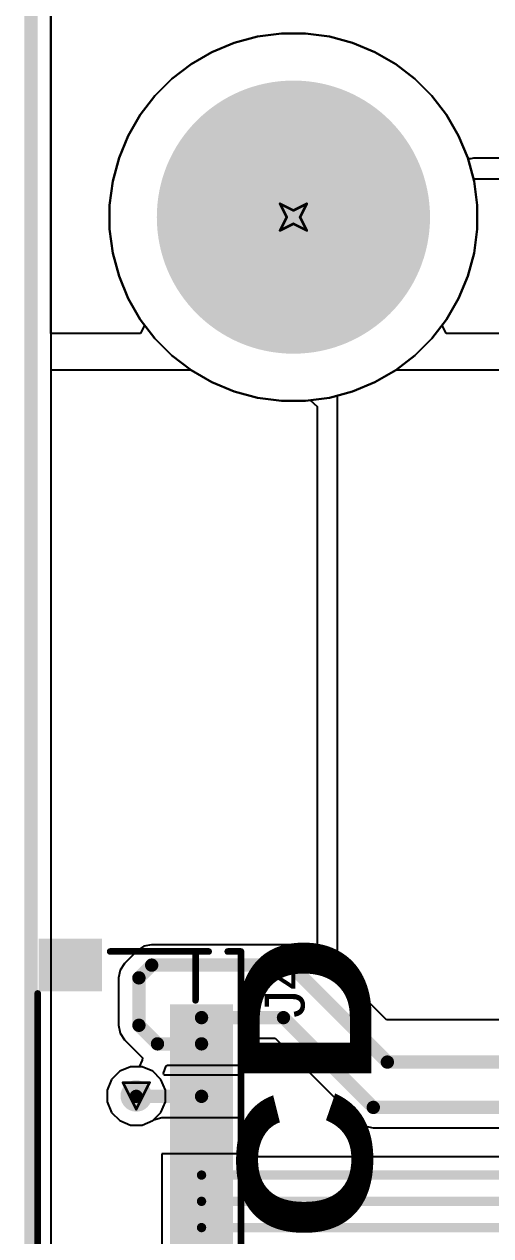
# Model space of a CAD drawing. Header units: inches. Extents: x 0 to 12.2, y 0 to 7.
# Drawn here: x -0.005 to 0.345, y 2.976 to 3.885 of the extents above; entities that cross this region are included whole.
import ezdxf

# ---------------------------------------------------------------- set-up
doc = ezdxf.new("R2010")
doc.units = ezdxf.units.IN
doc.header["$MEASUREMENT"] = 0
for name, color, linetype in [('Board Outline', 216, 'Continuous'), ('Bottom Layer', 5, 'Continuous'), ('Bottom Solder', 6, 'Continuous'), ('Drill Drawing', 1, 'Continuous'), ('Layer 1', 16, 'Continuous'), ('Layer 2', 76, 'Continuous'), ('Multi-Layer', 9, 'Continuous'), ('Pad Holes', 156, 'Continuous'), ('Top Layer', 1, 'Continuous'), ('Top Overlay', 2, 'Continuous'), ('Top Paste', 8, 'Continuous'), ('Top Solder', 216, 'Continuous'), ('Via Holes', 16, 'Continuous')]:
    doc.layers.add(name, color=color, linetype=linetype)
doc.styles.add('Arial', font='', dxfattribs={"height": 0.2})
doc.styles.add('Arial Black_Bold', font='', dxfattribs={"height": 0.2})
doc.styles.get('Arial').set_extended_font_data('Arial')
doc.styles.get('Arial Black_Bold').set_extended_font_data('Arial Black', bold=True)

# ---------------------------------------------------------------- blocks, each defined once
blk = doc.blocks.new('FH34SRJ_40S_0_5SH_50__193')
at = {"layer": 'Top Layer'}
for points in [[(-0.38976, 0.0689), (-0.37795, 0.0689), (-0.37795, 0.02953), (-0.38976, 0.02953)], [(-0.37008, 0.0689), (-0.35827, 0.0689), (-0.35827, 0.02953), (-0.37008, 0.02953)], [(-0.35039, 0.0689), (-0.33858, 0.0689), (-0.33858, 0.02953), (-0.35039, 0.02953)], [(-0.33071, 0.0689), (-0.3189, 0.0689), (-0.3189, 0.02953), (-0.33071, 0.02953)], [(-0.31102, 0.0689), (-0.29921, 0.0689), (-0.29921, 0.02953), (-0.31102, 0.02953)], [(-0.29134, 0.0689), (-0.27953, 0.0689), (-0.27953, 0.02953), (-0.29134, 0.02953)], [(-0.27165, 0.0689), (-0.25984, 0.0689), (-0.25984, 0.02953), (-0.27165, 0.02953)], [(-0.25197, 0.0689), (-0.24016, 0.0689), (-0.24016, 0.02953), (-0.25197, 0.02953)], [(-0.23228, 0.0689), (-0.22047, 0.0689), (-0.22047, 0.02953), (-0.23228, 0.02953)], [(-0.2126, 0.0689), (-0.20079, 0.0689), (-0.20079, 0.02953), (-0.2126, 0.02953)], [(-0.19291, 0.0689), (-0.1811, 0.0689), (-0.1811, 0.02953), (-0.19291, 0.02953)], [(-0.17323, 0.0689), (-0.16142, 0.0689), (-0.16142, 0.02953), (-0.17323, 0.02953)], [(-0.15354, 0.0689), (-0.14173, 0.0689), (-0.14173, 0.02953), (-0.15354, 0.02953)], [(-0.13386, 0.0689), (-0.12205, 0.0689), (-0.12205, 0.02953), (-0.13386, 0.02953)], [(-0.11417, 0.0689), (-0.10236, 0.0689), (-0.10236, 0.02953), (-0.11417, 0.02953)], [(-0.09449, 0.0689), (-0.08268, 0.0689), (-0.08268, 0.02953), (-0.09449, 0.02953)], [(-0.0748, 0.0689), (-0.06299, 0.0689), (-0.06299, 0.02953), (-0.0748, 0.02953)], [(-0.05512, 0.0689), (-0.04331, 0.0689), (-0.04331, 0.02953), (-0.05512, 0.02953)], [(-0.03543, 0.0689), (-0.02362, 0.0689), (-0.02362, 0.02953), (-0.03543, 0.02953)], [(-0.01575, 0.0689), (-0.00394, 0.0689), (-0.00394, 0.02953), (-0.01575, 0.02953)], [(0.00394, 0.0689), (0.01575, 0.0689), (0.01575, 0.02953), (0.00394, 0.02953)], [(0.02362, 0.0689), (0.03543, 0.0689), (0.03543, 0.02953), (0.02362, 0.02953)], [(0.04331, 0.0689), (0.05512, 0.0689), (0.05512, 0.02953), (0.04331, 0.02953)], [(0.06299, 0.0689), (0.0748, 0.0689), (0.0748, 0.02953), (0.06299, 0.02953)], [(0.08268, 0.0689), (0.09449, 0.0689), (0.09449, 0.02953), (0.08268, 0.02953)], [(0.10236, 0.0689), (0.11417, 0.0689), (0.11417, 0.02953), (0.10236, 0.02953)], [(0.12205, 0.0689), (0.13386, 0.0689), (0.13386, 0.02953), (0.12205, 0.02953)], [(0.14173, 0.0689), (0.15354, 0.0689), (0.15354, 0.02953), (0.14173, 0.02953)], [(0.16142, 0.0689), (0.17323, 0.0689), (0.17323, 0.02953), (0.16142, 0.02953)], [(0.1811, 0.0689), (0.19291, 0.0689), (0.19291, 0.02953), (0.1811, 0.02953)], [(0.20079, 0.0689), (0.2126, 0.0689), (0.2126, 0.02953), (0.20079, 0.02953)], [(0.22047, 0.0689), (0.23228, 0.0689), (0.23228, 0.02953), (0.22047, 0.02953)], [(0.24016, 0.0689), (0.25197, 0.0689), (0.25197, 0.02953), (0.24016, 0.02953)], [(0.25984, 0.0689), (0.27165, 0.0689), (0.27165, 0.02953), (0.25984, 0.02953)], [(0.27953, 0.0689), (0.29134, 0.0689), (0.29134, 0.02953), (0.27953, 0.02953)], [(0.29921, 0.0689), (0.31102, 0.0689), (0.31102, 0.02953), (0.29921, 0.02953)], [(0.3189, 0.0689), (0.33071, 0.0689), (0.33071, 0.02953), (0.3189, 0.02953)], [(0.33858, 0.0689), (0.35039, 0.0689), (0.35039, 0.02953), (0.33858, 0.02953)], [(0.35827, 0.0689), (0.37008, 0.0689), (0.37008, 0.02953), (0.35827, 0.02953)], [(0.37795, 0.0689), (0.38976, 0.0689), (0.38976, 0.02953), (0.37795, 0.02953)], [(-0.43897, -0.02953), (-0.40748, -0.02953), (-0.40748, -0.0689), (-0.43897, -0.0689)], [(0.40748, -0.02953), (0.43897, -0.02953), (0.43897, -0.0689), (0.40748, -0.0689)]]:
    blk.add_hatch(color=1, dxfattribs=at).paths.add_polyline_path(points)
at = {"layer": 'Top Paste'}
for points in [[(-0.38976, 0.0689), (-0.37795, 0.0689), (-0.37795, 0.02953), (-0.38976, 0.02953)], [(-0.37008, 0.0689), (-0.35827, 0.0689), (-0.35827, 0.02953), (-0.37008, 0.02953)], [(-0.35039, 0.0689), (-0.33858, 0.0689), (-0.33858, 0.02953), (-0.35039, 0.02953)], [(-0.33071, 0.0689), (-0.3189, 0.0689), (-0.3189, 0.02953), (-0.33071, 0.02953)], [(-0.31102, 0.0689), (-0.29921, 0.0689), (-0.29921, 0.02953), (-0.31102, 0.02953)], [(-0.29134, 0.0689), (-0.27953, 0.0689), (-0.27953, 0.02953), (-0.29134, 0.02953)], [(-0.27165, 0.0689), (-0.25984, 0.0689), (-0.25984, 0.02953), (-0.27165, 0.02953)], [(-0.25197, 0.0689), (-0.24016, 0.0689), (-0.24016, 0.02953), (-0.25197, 0.02953)], [(-0.23228, 0.0689), (-0.22047, 0.0689), (-0.22047, 0.02953), (-0.23228, 0.02953)], [(-0.2126, 0.0689), (-0.20079, 0.0689), (-0.20079, 0.02953), (-0.2126, 0.02953)], [(-0.19291, 0.0689), (-0.1811, 0.0689), (-0.1811, 0.02953), (-0.19291, 0.02953)], [(-0.17323, 0.0689), (-0.16142, 0.0689), (-0.16142, 0.02953), (-0.17323, 0.02953)], [(-0.15354, 0.0689), (-0.14173, 0.0689), (-0.14173, 0.02953), (-0.15354, 0.02953)], [(-0.13386, 0.0689), (-0.12205, 0.0689), (-0.12205, 0.02953), (-0.13386, 0.02953)], [(-0.11417, 0.0689), (-0.10236, 0.0689), (-0.10236, 0.02953), (-0.11417, 0.02953)], [(-0.09449, 0.0689), (-0.08268, 0.0689), (-0.08268, 0.02953), (-0.09449, 0.02953)], [(-0.0748, 0.0689), (-0.06299, 0.0689), (-0.06299, 0.02953), (-0.0748, 0.02953)], [(-0.05512, 0.0689), (-0.04331, 0.0689), (-0.04331, 0.02953), (-0.05512, 0.02953)], [(-0.03543, 0.0689), (-0.02362, 0.0689), (-0.02362, 0.02953), (-0.03543, 0.02953)], [(-0.01575, 0.0689), (-0.00394, 0.0689), (-0.00394, 0.02953), (-0.01575, 0.02953)], [(0.00394, 0.0689), (0.01575, 0.0689), (0.01575, 0.02953), (0.00394, 0.02953)], [(0.02362, 0.0689), (0.03543, 0.0689), (0.03543, 0.02953), (0.02362, 0.02953)], [(0.04331, 0.0689), (0.05512, 0.0689), (0.05512, 0.02953), (0.04331, 0.02953)], [(0.06299, 0.0689), (0.0748, 0.0689), (0.0748, 0.02953), (0.06299, 0.02953)], [(0.08268, 0.0689), (0.09449, 0.0689), (0.09449, 0.02953), (0.08268, 0.02953)], [(0.10236, 0.0689), (0.11417, 0.0689), (0.11417, 0.02953), (0.10236, 0.02953)], [(0.12205, 0.0689), (0.13386, 0.0689), (0.13386, 0.02953), (0.12205, 0.02953)], [(0.14173, 0.0689), (0.15354, 0.0689), (0.15354, 0.02953), (0.14173, 0.02953)], [(0.16142, 0.0689), (0.17323, 0.0689), (0.17323, 0.02953), (0.16142, 0.02953)], [(0.1811, 0.0689), (0.19291, 0.0689), (0.19291, 0.02953), (0.1811, 0.02953)], [(0.20079, 0.0689), (0.2126, 0.0689), (0.2126, 0.02953), (0.20079, 0.02953)], [(0.22047, 0.0689), (0.23228, 0.0689), (0.23228, 0.02953), (0.22047, 0.02953)], [(0.24016, 0.0689), (0.25197, 0.0689), (0.25197, 0.02953), (0.24016, 0.02953)], [(0.25984, 0.0689), (0.27165, 0.0689), (0.27165, 0.02953), (0.25984, 0.02953)], [(0.27953, 0.0689), (0.29134, 0.0689), (0.29134, 0.02953), (0.27953, 0.02953)], [(0.29921, 0.0689), (0.31102, 0.0689), (0.31102, 0.02953), (0.29921, 0.02953)], [(0.3189, 0.0689), (0.33071, 0.0689), (0.33071, 0.02953), (0.3189, 0.02953)], [(0.33858, 0.0689), (0.35039, 0.0689), (0.35039, 0.02953), (0.33858, 0.02953)], [(0.35827, 0.0689), (0.37008, 0.0689), (0.37008, 0.02953), (0.35827, 0.02953)], [(0.37795, 0.0689), (0.38976, 0.0689), (0.38976, 0.02953), (0.37795, 0.02953)], [(-0.43897, -0.02953), (-0.40748, -0.02953), (-0.40748, -0.0689), (-0.43897, -0.0689)], [(0.40748, -0.02953), (0.43897, -0.02953), (0.43897, -0.0689), (0.40748, -0.0689)]]:
    blk.add_hatch(color=8, dxfattribs=at).paths.add_polyline_path(points)
at = {"layer": 'Top Solder'}
for points in [[(-0.39376, 0.0729), (-0.37395, 0.0729), (-0.37395, 0.02553), (-0.39376, 0.02553)], [(-0.37408, 0.0729), (-0.35427, 0.0729), (-0.35427, 0.02553), (-0.37408, 0.02553)], [(-0.35439, 0.0729), (-0.33458, 0.0729), (-0.33458, 0.02553), (-0.35439, 0.02553)], [(-0.33471, 0.0729), (-0.3149, 0.0729), (-0.3149, 0.02553), (-0.33471, 0.02553)], [(-0.31502, 0.0729), (-0.29521, 0.0729), (-0.29521, 0.02553), (-0.31502, 0.02553)], [(-0.29534, 0.0729), (-0.27553, 0.0729), (-0.27553, 0.02553), (-0.29534, 0.02553)], [(-0.27565, 0.0729), (-0.25584, 0.0729), (-0.25584, 0.02553), (-0.27565, 0.02553)], [(-0.25597, 0.0729), (-0.23616, 0.0729), (-0.23616, 0.02553), (-0.25597, 0.02553)], [(-0.23628, 0.0729), (-0.21647, 0.0729), (-0.21647, 0.02553), (-0.23628, 0.02553)], [(-0.2166, 0.0729), (-0.19679, 0.0729), (-0.19679, 0.02553), (-0.2166, 0.02553)], [(-0.19691, 0.0729), (-0.1771, 0.0729), (-0.1771, 0.02553), (-0.19691, 0.02553)], [(-0.17723, 0.0729), (-0.15742, 0.0729), (-0.15742, 0.02553), (-0.17723, 0.02553)], [(-0.15754, 0.0729), (-0.13773, 0.0729), (-0.13773, 0.02553), (-0.15754, 0.02553)], [(-0.13786, 0.0729), (-0.11805, 0.0729), (-0.11805, 0.02553), (-0.13786, 0.02553)], [(-0.11817, 0.0729), (-0.09836, 0.0729), (-0.09836, 0.02553), (-0.11817, 0.02553)], [(-0.09849, 0.0729), (-0.07868, 0.0729), (-0.07868, 0.02553), (-0.09849, 0.02553)], [(-0.0788, 0.0729), (-0.05899, 0.0729), (-0.05899, 0.02553), (-0.0788, 0.02553)], [(-0.05912, 0.0729), (-0.03931, 0.0729), (-0.03931, 0.02553), (-0.05912, 0.02553)], [(-0.03943, 0.0729), (-0.01962, 0.0729), (-0.01962, 0.02553), (-0.03943, 0.02553)], [(-0.01975, 0.0729), (0.00006, 0.0729), (0.00006, 0.02553), (-0.01975, 0.02553)], [(-0.00006, 0.0729), (0.01975, 0.0729), (0.01975, 0.02553), (-0.00006, 0.02553)], [(0.01962, 0.0729), (0.03943, 0.0729), (0.03943, 0.02553), (0.01962, 0.02553)], [(0.03931, 0.0729), (0.05912, 0.0729), (0.05912, 0.02553), (0.03931, 0.02553)], [(0.05899, 0.0729), (0.0788, 0.0729), (0.0788, 0.02553), (0.05899, 0.02553)], [(0.07868, 0.0729), (0.09849, 0.0729), (0.09849, 0.02553), (0.07868, 0.02553)], [(0.09836, 0.0729), (0.11817, 0.0729), (0.11817, 0.02553), (0.09836, 0.02553)], [(0.11805, 0.0729), (0.13786, 0.0729), (0.13786, 0.02553), (0.11805, 0.02553)], [(0.13773, 0.0729), (0.15754, 0.0729), (0.15754, 0.02553), (0.13773, 0.02553)], [(0.15742, 0.0729), (0.17723, 0.0729), (0.17723, 0.02553), (0.15742, 0.02553)], [(0.1771, 0.0729), (0.19691, 0.0729), (0.19691, 0.02553), (0.1771, 0.02553)], [(0.19679, 0.0729), (0.2166, 0.0729), (0.2166, 0.02553), (0.19679, 0.02553)], [(0.21647, 0.0729), (0.23628, 0.0729), (0.23628, 0.02553), (0.21647, 0.02553)], [(0.23616, 0.0729), (0.25597, 0.0729), (0.25597, 0.02553), (0.23616, 0.02553)], [(0.25584, 0.0729), (0.27565, 0.0729), (0.27565, 0.02553), (0.25584, 0.02553)], [(0.27553, 0.0729), (0.29534, 0.0729), (0.29534, 0.02553), (0.27553, 0.02553)], [(0.29521, 0.0729), (0.31502, 0.0729), (0.31502, 0.02553), (0.29521, 0.02553)], [(0.3149, 0.0729), (0.33471, 0.0729), (0.33471, 0.02553), (0.3149, 0.02553)], [(0.33458, 0.0729), (0.35439, 0.0729), (0.35439, 0.02553), (0.33458, 0.02553)], [(0.35427, 0.0729), (0.37408, 0.0729), (0.37408, 0.02553), (0.35427, 0.02553)], [(0.37395, 0.0729), (0.39376, 0.0729), (0.39376, 0.02553), (0.37395, 0.02553)], [(-0.44297, -0.02553), (-0.40348, -0.02553), (-0.40348, -0.0729), (-0.44297, -0.0729)], [(0.40348, -0.02553), (0.44297, -0.02553), (0.44297, -0.0729), (0.40348, -0.0729)]]:
    blk.add_hatch(color=216, dxfattribs=at).paths.add_polyline_path(points)
at = {"layer": 'Top Overlay'}
for points in [[(0.389, 0.095, 0.01, 0.01, 0), (0.377, 0.095, 0.01, 0.01, 0)], [(0.383, 0.089, 0.01, 0.01, 0), (0.377, 0.095, 0.01, 0.01, 0)], [(0.383, 0.089, 0.01, 0.01, 0), (0.389, 0.095, 0.01, 0.01, 0)], [(-0.43346, 0.0689, 0.005, 0.005, 0), (-0.43346, 0.07874, 0.005, 0.005, 0)], [(0.43307, 0.07874, 0.005, 0.005, 0), (-0.43346, 0.07874, 0.005, 0.005, 0)], [(0.43308, 0.06889, 0.005, 0.005, 0), (0.43308, 0.07873, 0.005, 0.005, 0)], [(-0.43346, 0.04469, 0.005, 0.005, 0), (-0.43346, 0.05453, 0.005, 0.005, 0)], [(0.43308, 0.04469, 0.005, 0.005, 0), (0.43308, 0.05453, 0.005, 0.005, 0)], [(-0.39685, 0.04469, 0.005, 0.005, 0), (-0.43346, 0.04469, 0.005, 0.005, 0)], [(-0.43346, -0.01929, 0.005, 0.005, 0), (-0.43346, 0.04469, 0.005, 0.005, 0)], [(0.43307, 0.04469, 0.005, 0.005, 0), (0.39685, 0.04469, 0.005, 0.005, 0)], [(0.43307, -0.02008, 0.005, 0.005, 0), (0.43307, 0.04469, 0.005, 0.005, 0)], [(-0.016, -0.057, 0.005, 0.005, 0), (0, -0.041, 0.005, 0.005, 0)], [(0.016, -0.057, 0.005, 0.005, 0), (0, -0.041, 0.005, 0.005, 0)], [(0.016, -0.057, 0.005, 0.005, 0), (-0.016, -0.057, 0.005, 0.005, 0)], [(0.39842, -0.07362, 0.005, 0.005, 0), (-0.40197, -0.07362, 0.005, 0.005, 0)]]:
    blk.add_lwpolyline(points, format="xyseb", dxfattribs=at)
for points in [[(0.3745, 0.095, 0.005, 0.005, 1), (0.3795, 0.095, 0.005, 0.005, 1)], [(0.3745, 0.095, 0.005, 0.005, 1), (0.3795, 0.095, 0.005, 0.005, 1)], [(0.3865, 0.095, 0.005, 0.005, 1), (0.3915, 0.095, 0.005, 0.005, 1)], [(0.3865, 0.095, 0.005, 0.005, 1), (0.3915, 0.095, 0.005, 0.005, 1)], [(0.3805, 0.089, 0.005, 0.005, 1), (0.3855, 0.089, 0.005, 0.005, 1)], [(0.3805, 0.089, 0.005, 0.005, 1), (0.3855, 0.089, 0.005, 0.005, 1)], [(-0.43471, 0.07874, 0.0025, 0.0025, 1), (-0.43221, 0.07874, 0.0025, 0.0025, 1)], [(-0.43471, 0.07874, 0.0025, 0.0025, 1), (-0.43221, 0.07874, 0.0025, 0.0025, 1)], [(0.43182, 0.07874, 0.0025, 0.0025, 1), (0.43432, 0.07874, 0.0025, 0.0025, 1)], [(0.43183, 0.07873, 0.0025, 0.0025, 1), (0.43433, 0.07873, 0.0025, 0.0025, 1)], [(-0.43471, 0.0689, 0.0025, 0.0025, 1), (-0.43221, 0.0689, 0.0025, 0.0025, 1)], [(0.43183, 0.06889, 0.0025, 0.0025, 1), (0.43433, 0.06889, 0.0025, 0.0025, 1)], [(-0.43471, 0.05453, 0.0025, 0.0025, 1), (-0.43221, 0.05453, 0.0025, 0.0025, 1)], [(0.43183, 0.05453, 0.0025, 0.0025, 1), (0.43433, 0.05453, 0.0025, 0.0025, 1)], [(-0.43471, 0.04469, 0.0025, 0.0025, 1), (-0.43221, 0.04469, 0.0025, 0.0025, 1)], [(-0.43471, 0.04469, 0.0025, 0.0025, 1), (-0.43221, 0.04469, 0.0025, 0.0025, 1)], [(-0.43471, 0.04469, 0.0025, 0.0025, 1), (-0.43221, 0.04469, 0.0025, 0.0025, 1)], [(-0.3981, 0.04469, 0.0025, 0.0025, 1), (-0.3956, 0.04469, 0.0025, 0.0025, 1)], [(0.3956, 0.04469, 0.0025, 0.0025, 1), (0.3981, 0.04469, 0.0025, 0.0025, 1)], [(0.43182, 0.04469, 0.0025, 0.0025, 1), (0.43432, 0.04469, 0.0025, 0.0025, 1)], [(0.43182, 0.04469, 0.0025, 0.0025, 1), (0.43432, 0.04469, 0.0025, 0.0025, 1)], [(0.43183, 0.04469, 0.0025, 0.0025, 1), (0.43433, 0.04469, 0.0025, 0.0025, 1)], [(-0.43471, -0.01929, 0.0025, 0.0025, 1), (-0.43221, -0.01929, 0.0025, 0.0025, 1)], [(0.43182, -0.02008, 0.0025, 0.0025, 1), (0.43432, -0.02008, 0.0025, 0.0025, 1)], [(-0.00125, -0.041, 0.0025, 0.0025, 1), (0.00125, -0.041, 0.0025, 0.0025, 1)], [(-0.00125, -0.041, 0.0025, 0.0025, 1), (0.00125, -0.041, 0.0025, 0.0025, 1)], [(-0.01725, -0.057, 0.0025, 0.0025, 1), (-0.01475, -0.057, 0.0025, 0.0025, 1)], [(-0.01725, -0.057, 0.0025, 0.0025, 1), (-0.01475, -0.057, 0.0025, 0.0025, 1)], [(0.01475, -0.057, 0.0025, 0.0025, 1), (0.01725, -0.057, 0.0025, 0.0025, 1)], [(0.01475, -0.057, 0.0025, 0.0025, 1), (0.01725, -0.057, 0.0025, 0.0025, 1)], [(-0.40322, -0.07362, 0.0025, 0.0025, 1), (-0.40072, -0.07362, 0.0025, 0.0025, 1)], [(0.39717, -0.07362, 0.0025, 0.0025, 1), (0.39967, -0.07362, 0.0025, 0.0025, 1)]]:
    blk.add_lwpolyline(points, format="xyseb", close=True, dxfattribs=at)
at = {"layer": 'Top Overlay', "style": 'Arial'}
blk.add_text('1', height=0.03937, dxfattribs=at).set_placement((0.37795, -0.00657))

msp = doc.modelspace()

# ---------------------------------------------------------------- hatches: boundary and pattern name
at = {"layer": 'Bottom Layer'}
h = msp.add_hatch(color=5, dxfattribs=at)
edge = h.paths.add_edge_path()
edge.add_arc((0.19685, 3.74016), 0.09843, 0, 360)
h = msp.add_hatch(color=5, dxfattribs=at)
edge = h.paths.add_edge_path()
edge.add_arc((0.079, 3.081), 0.01181, 0, 360)
at = {"layer": 'Bottom Solder'}
h = msp.add_hatch(color=6, dxfattribs=at)
edge = h.paths.add_edge_path()
edge.add_arc((0.19685, 3.74016), 0.10243, 0, 360)
at = {"layer": 'Layer 1'}
h = msp.add_hatch(color=16, dxfattribs=at)
edge = h.paths.add_edge_path()
edge.add_arc((0.19685, 3.74016), 0.09843, 0, 360)
h = msp.add_hatch(color=16, dxfattribs=at)
edge = h.paths.add_edge_path()
edge.add_arc((0.079, 3.081), 0.01181, 0, 360)
at = {"layer": 'Layer 2'}
h = msp.add_hatch(color=76, dxfattribs=at)
edge = h.paths.add_edge_path()
edge.add_arc((0.19685, 3.74016), 0.09843, 0, 360)
h = msp.add_hatch(color=76, dxfattribs=at)
edge = h.paths.add_edge_path()
edge.add_arc((0.079, 3.081), 0.01181, 0, 360)
at = {"layer": 'Multi-Layer'}
h = msp.add_hatch(color=9, dxfattribs=at)
edge = h.paths.add_edge_path()
edge.add_arc((0.19685, 3.74016), 0.09843, 0, 360)
at = {"layer": 'Pad Holes'}
h = msp.add_hatch(color=7, dxfattribs=at)
edge = h.paths.add_edge_path()
edge.add_arc((0.19685, 3.74016), 0.05906, 0, 360)
at = {"layer": 'Top Layer'}
h = msp.add_hatch(color=1, dxfattribs=at)
edge = h.paths.add_edge_path()
edge.add_arc((0.19685, 3.74016), 0.09843, 0, 360)
h = msp.add_hatch(color=1, dxfattribs=at)
edge = h.paths.add_edge_path()
edge.add_arc((0.079, 3.081), 0.01181, 0, 360)
at = {"layer": 'Top Solder'}
h = msp.add_hatch(color=216, dxfattribs=at)
edge = h.paths.add_edge_path()
edge.add_arc((0.19685, 3.74016), 0.10243, 0, 360)
at = {"layer": 'Via Holes'}
h = msp.add_hatch(color=7, dxfattribs=at)
edge = h.paths.add_edge_path()
edge.add_arc((0.079, 3.081), 0.00591, 0, 360)

# ---------------------------------------------------------------- linework, layer by layer
at = {"layer": 'Board Outline'}
msp.add_lwpolyline([(0, 0, 0.01, 0.01, 0), (0, 4.72441, 0.01, 0.01, 0)], format="xyseb", dxfattribs=at)
at = {"layer": 'Bottom Layer'}
for p, q in [((0.01529, 0.16319), (0.01529, 4.56122)), ((0.16991, 3.8756), (0.15246, 3.87092)), ((0.18782, 3.87795), (0.16991, 3.8756)), ((0.20588, 3.87795), (0.18782, 3.87795)), ((0.22379, 3.8756), (0.20588, 3.87795)), ((0.24124, 3.87092), (0.22379, 3.8756)), ((0.13577, 3.86401), (0.12013, 3.85498)), ((0.15246, 3.87092), (0.13577, 3.86401)), ((0.25792, 3.86401), (0.24124, 3.87092)), ((0.27357, 3.85498), (0.25792, 3.86401)), ((0.12013, 3.85498), (0.1058, 3.84398)), ((0.2879, 3.84398), (0.27357, 3.85498)), ((0.1058, 3.84398), (0.09303, 3.83121)), ((0.30067, 3.83121), (0.2879, 3.84398)), ((0.09303, 3.83121), (0.08203, 3.81688)), ((0.31167, 3.81688), (0.30067, 3.83121)), ((0.08203, 3.81688), (0.073, 3.80124)), ((0.3207, 3.80124), (0.31167, 3.81688)), ((0.073, 3.80124), (0.06609, 3.78455)), ((0.32761, 3.78455), (0.3207, 3.80124)), ((0.06609, 3.78455), (0.06141, 3.7671)), ((0.33229, 3.7671), (0.32761, 3.78455)), ((0.06141, 3.7671), (0.05905, 3.74919)), ((0.33464, 3.74919), (0.33229, 3.7671)), ((0.05905, 3.74919), (0.05905, 3.73113)), ((0.33464, 3.73113), (0.33464, 3.74919)), ((0.05905, 3.73113), (0.06141, 3.71322)), ((0.33229, 3.71322), (0.33464, 3.73113)), ((0.06141, 3.71322), (0.06609, 3.69577)), ((0.32761, 3.69577), (0.33229, 3.71322)), ((0.06609, 3.69577), (0.073, 3.67908)), ((0.3207, 3.67908), (0.32761, 3.69577)), ((0.073, 3.67908), (0.08203, 3.66344)), ((0.31167, 3.66344), (0.3207, 3.67908)), ((0.08203, 3.66344), (0.09303, 3.64911)), ((0.30067, 3.64911), (0.31167, 3.66344)), ((0.09303, 3.64911), (0.1058, 3.63634)), ((0.2879, 3.63634), (0.30067, 3.64911)), ((0.1058, 3.63634), (0.12013, 3.62534)), ((0.27357, 3.62534), (0.2879, 3.63634)), ((0.12013, 3.62534), (0.13577, 3.61631)), ((0.25792, 3.61631), (0.27357, 3.62534)), ((0.13577, 3.61631), (0.15246, 3.6094)), ((0.15246, 3.6094), (0.16991, 3.60472)), ((0.22379, 3.60472), (0.24124, 3.6094)), ((0.24124, 3.6094), (0.25792, 3.61631)), ((0.16991, 3.60472), (0.18782, 3.60236)), ((0.18782, 3.60236), (0.20588, 3.60236)), ((0.20588, 3.60236), (0.22379, 3.60472)), ((0.06665, 3.09949), (0.06051, 3.09335)), ((0.07466, 3.10281), (0.06665, 3.09949)), ((0.08334, 3.10281), (0.07466, 3.10281)), ((0.09135, 3.09949), (0.08334, 3.10281)), ((0.09749, 3.09335), (0.09135, 3.09949)), ((0.06051, 3.09335), (0.05719, 3.08534)), ((0.10081, 3.08534), (0.09749, 3.09335)), ((0.05719, 3.08534), (0.05719, 3.07666)), ((0.10081, 3.07666), (0.10081, 3.08534)), ((0.05719, 3.07666), (0.06051, 3.06865)), ((0.09749, 3.06865), (0.10081, 3.07666)), ((0.06051, 3.06865), (0.06665, 3.06251)), ((0.06665, 3.06251), (0.07466, 3.05919)), ((0.08334, 3.05919), (0.09135, 3.06251)), ((0.09135, 3.06251), (0.09749, 3.06865)), ((0.07466, 3.05919), (0.08334, 3.05919))]:
    msp.add_line(p, q, dxfattribs=at)
at = {"layer": 'Drill Drawing'}
for points in [[(0.18685, 3.75016, 0.002, 0.002, 0), (0.19685, 3.74516, 0.002, 0.002, 0)], [(0.18685, 3.75016, 0.002, 0.002, 0), (0.19185, 3.74016, 0.002, 0.002, 0)], [(0.19685, 3.74516, 0.002, 0.002, 0), (0.20685, 3.75016, 0.002, 0.002, 0)], [(0.20185, 3.74016, 0.002, 0.002, 0), (0.20685, 3.75016, 0.002, 0.002, 0)], [(0.18685, 3.73016, 0.002, 0.002, 0), (0.19185, 3.74016, 0.002, 0.002, 0)], [(0.18685, 3.73016, 0.002, 0.002, 0), (0.19685, 3.73516, 0.002, 0.002, 0)], [(0.19685, 3.73516, 0.002, 0.002, 0), (0.20685, 3.73016, 0.002, 0.002, 0)], [(0.20185, 3.74016, 0.002, 0.002, 0), (0.20685, 3.73016, 0.002, 0.002, 0)], [(0.069, 3.091, 0.002, 0.002, 0), (0.089, 3.091, 0.002, 0.002, 0)], [(0.069, 3.091, 0.002, 0.002, 0), (0.079, 3.071, 0.002, 0.002, 0)], [(0.079, 3.071, 0.002, 0.002, 0), (0.089, 3.091, 0.002, 0.002, 0)]]:
    msp.add_lwpolyline(points, format="xyseb", dxfattribs=at)
for points in [[(0.18635, 3.75016, 0.001, 0.001, 1), (0.18735, 3.75016, 0.001, 0.001, 1)], [(0.18635, 3.75016, 0.001, 0.001, 1), (0.18735, 3.75016, 0.001, 0.001, 1)], [(0.19635, 3.74516, 0.001, 0.001, 1), (0.19735, 3.74516, 0.001, 0.001, 1)], [(0.19635, 3.74516, 0.001, 0.001, 1), (0.19735, 3.74516, 0.001, 0.001, 1)], [(0.20635, 3.75016, 0.001, 0.001, 1), (0.20735, 3.75016, 0.001, 0.001, 1)], [(0.20635, 3.75016, 0.001, 0.001, 1), (0.20735, 3.75016, 0.001, 0.001, 1)], [(0.19135, 3.74016, 0.001, 0.001, 1), (0.19235, 3.74016, 0.001, 0.001, 1)], [(0.19135, 3.74016, 0.001, 0.001, 1), (0.19235, 3.74016, 0.001, 0.001, 1)], [(0.19635, 3.73516, 0.001, 0.001, 1), (0.19735, 3.73516, 0.001, 0.001, 1)], [(0.19635, 3.73516, 0.001, 0.001, 1), (0.19735, 3.73516, 0.001, 0.001, 1)], [(0.20135, 3.74016, 0.001, 0.001, 1), (0.20235, 3.74016, 0.001, 0.001, 1)], [(0.20135, 3.74016, 0.001, 0.001, 1), (0.20235, 3.74016, 0.001, 0.001, 1)], [(0.18635, 3.73016, 0.001, 0.001, 1), (0.18735, 3.73016, 0.001, 0.001, 1)], [(0.18635, 3.73016, 0.001, 0.001, 1), (0.18735, 3.73016, 0.001, 0.001, 1)], [(0.20635, 3.73016, 0.001, 0.001, 1), (0.20735, 3.73016, 0.001, 0.001, 1)], [(0.20635, 3.73016, 0.001, 0.001, 1), (0.20735, 3.73016, 0.001, 0.001, 1)], [(0.0685, 3.091, 0.001, 0.001, 1), (0.0695, 3.091, 0.001, 0.001, 1)], [(0.0685, 3.091, 0.001, 0.001, 1), (0.0695, 3.091, 0.001, 0.001, 1)], [(0.0885, 3.091, 0.001, 0.001, 1), (0.0895, 3.091, 0.001, 0.001, 1)], [(0.0885, 3.091, 0.001, 0.001, 1), (0.0895, 3.091, 0.001, 0.001, 1)], [(0.0785, 3.071, 0.001, 0.001, 1), (0.0795, 3.071, 0.001, 0.001, 1)], [(0.0785, 3.071, 0.001, 0.001, 1), (0.0795, 3.071, 0.001, 0.001, 1)]]:
    msp.add_lwpolyline(points, format="xyseb", close=True, dxfattribs=at)
at = {"layer": 'Layer 1'}
for p, q in [((0.01529, 0.16319), (0.01529, 4.56122)), ((0.16991, 3.8756), (0.15246, 3.87092)), ((0.18782, 3.87795), (0.16991, 3.8756)), ((0.20588, 3.87795), (0.18782, 3.87795)), ((0.22379, 3.8756), (0.20588, 3.87795)), ((0.24124, 3.87092), (0.22379, 3.8756)), ((0.13577, 3.86401), (0.12013, 3.85498)), ((0.15246, 3.87092), (0.13577, 3.86401)), ((0.25792, 3.86401), (0.24124, 3.87092)), ((0.27357, 3.85498), (0.25792, 3.86401)), ((0.12013, 3.85498), (0.1058, 3.84398)), ((0.2879, 3.84398), (0.27357, 3.85498)), ((0.1058, 3.84398), (0.09303, 3.83121)), ((0.30067, 3.83121), (0.2879, 3.84398)), ((0.09303, 3.83121), (0.08203, 3.81688)), ((0.31167, 3.81688), (0.30067, 3.83121)), ((0.08203, 3.81688), (0.073, 3.80124)), ((0.3207, 3.80124), (0.31167, 3.81688)), ((0.073, 3.80124), (0.06609, 3.78455)), ((0.32761, 3.78455), (0.3207, 3.80124)), ((0.06609, 3.78455), (0.06141, 3.7671)), ((0.33229, 3.7671), (0.32761, 3.78455)), ((0.06141, 3.7671), (0.05905, 3.74919)), ((0.33464, 3.74919), (0.33229, 3.7671)), ((0.05905, 3.74919), (0.05905, 3.73113)), ((0.33464, 3.73113), (0.33464, 3.74919)), ((0.05905, 3.73113), (0.06141, 3.71322)), ((0.33229, 3.71322), (0.33464, 3.73113)), ((0.06141, 3.71322), (0.06609, 3.69577)), ((0.32761, 3.69577), (0.33229, 3.71322)), ((0.06609, 3.69577), (0.073, 3.67908)), ((0.3207, 3.67908), (0.32761, 3.69577)), ((0.073, 3.67908), (0.08203, 3.66344)), ((0.31167, 3.66344), (0.3207, 3.67908)), ((0.08203, 3.66344), (0.09303, 3.64911)), ((0.30067, 3.64911), (0.31167, 3.66344)), ((0.09303, 3.64911), (0.1058, 3.63634)), ((0.2879, 3.63634), (0.30067, 3.64911)), ((0.1058, 3.63634), (0.12013, 3.62534)), ((0.27357, 3.62534), (0.2879, 3.63634)), ((0.12013, 3.62534), (0.13577, 3.61631)), ((0.25792, 3.61631), (0.27357, 3.62534)), ((0.13577, 3.61631), (0.15246, 3.6094)), ((0.15246, 3.6094), (0.16991, 3.60472)), ((0.22379, 3.60472), (0.24124, 3.6094)), ((0.24124, 3.6094), (0.25792, 3.61631)), ((0.16991, 3.60472), (0.18782, 3.60236)), ((0.18782, 3.60236), (0.20588, 3.60236)), ((0.20588, 3.60236), (0.22379, 3.60472)), ((0.06665, 3.09949), (0.06051, 3.09335)), ((0.07466, 3.10281), (0.06665, 3.09949)), ((0.08334, 3.10281), (0.07466, 3.10281)), ((0.09135, 3.09949), (0.08334, 3.10281)), ((0.09749, 3.09335), (0.09135, 3.09949)), ((0.06051, 3.09335), (0.05719, 3.08534)), ((0.10081, 3.08534), (0.09749, 3.09335)), ((0.05719, 3.08534), (0.05719, 3.07666)), ((0.10081, 3.07666), (0.10081, 3.08534)), ((0.05719, 3.07666), (0.06051, 3.06865)), ((0.09749, 3.06865), (0.10081, 3.07666)), ((0.06051, 3.06865), (0.06665, 3.06251)), ((0.06665, 3.06251), (0.07466, 3.05919)), ((0.08334, 3.05919), (0.09135, 3.06251)), ((0.09135, 3.06251), (0.09749, 3.06865)), ((0.07466, 3.05919), (0.08334, 3.05919))]:
    msp.add_line(p, q, dxfattribs=at)
at = {"layer": 'Layer 2'}
for p, q in [((0.015, 3.65292), (0.015, 4.56162)), ((0.16991, 3.8756), (0.15246, 3.87092)), ((0.18782, 3.87795), (0.16991, 3.8756)), ((0.20588, 3.87795), (0.18782, 3.87795)), ((0.22379, 3.8756), (0.20588, 3.87795)), ((0.24124, 3.87092), (0.22379, 3.8756)), ((0.13577, 3.86401), (0.12013, 3.85498)), ((0.15246, 3.87092), (0.13577, 3.86401)), ((0.25792, 3.86401), (0.24124, 3.87092)), ((0.27357, 3.85498), (0.25792, 3.86401)), ((0.12013, 3.85498), (0.1058, 3.84398)), ((0.2879, 3.84398), (0.27357, 3.85498)), ((0.1058, 3.84398), (0.09303, 3.83121)), ((0.30067, 3.83121), (0.2879, 3.84398)), ((0.09303, 3.83121), (0.08203, 3.81688)), ((0.31167, 3.81688), (0.30067, 3.83121)), ((0.08203, 3.81688), (0.073, 3.80124)), ((0.3207, 3.80124), (0.31167, 3.81688)), ((0.073, 3.80124), (0.06609, 3.78455)), ((0.32761, 3.78455), (0.3207, 3.80124)), ((0.06609, 3.78455), (0.06141, 3.7671)), ((0.33229, 3.7671), (0.32761, 3.78455)), ((0.06141, 3.7671), (0.05905, 3.74919)), ((0.33464, 3.74919), (0.33229, 3.7671)), ((0.05905, 3.74919), (0.05905, 3.73113)), ((0.33464, 3.73113), (0.33464, 3.74919)), ((0.05905, 3.73113), (0.06141, 3.71322)), ((0.33229, 3.71322), (0.33464, 3.73113)), ((0.06141, 3.71322), (0.06609, 3.69577)), ((0.32761, 3.69577), (0.33229, 3.71322)), ((0.06609, 3.69577), (0.073, 3.67908)), ((0.3207, 3.67908), (0.32761, 3.69577)), ((0.073, 3.67908), (0.08203, 3.66344)), ((0.31167, 3.66344), (0.3207, 3.67908)), ((0.08203, 3.66344), (0.08529, 3.65919)), ((0.30841, 3.65919), (0.31167, 3.66344)), ((0.08529, 3.65919), (0.08219, 3.65292)), ((0.31151, 3.65292), (0.30841, 3.65919)), ((0.08219, 3.65292), (0.015, 3.65292)), ((0.45026, 3.65292), (0.31151, 3.65292)), ((0.01529, 3.62563), (0.05324, 3.62563)), ((0.01529, 0.16319), (0.01529, 3.62563)), ((0.05324, 3.62563), (0.11975, 3.62563)), ((0.11975, 3.62563), (0.12013, 3.62534)), ((0.12013, 3.62534), (0.13577, 3.61631)), ((0.25792, 3.61631), (0.27357, 3.62534)), ((0.27357, 3.62534), (0.27395, 3.62563)), ((0.27395, 3.62563), (0.87011, 3.62563)), ((0.13577, 3.61631), (0.15246, 3.6094)), ((0.15246, 3.6094), (0.16991, 3.60472)), ((0.22379, 3.60472), (0.24124, 3.6094)), ((0.24124, 3.6094), (0.25792, 3.61631)), ((0.16991, 3.60472), (0.18782, 3.60236)), ((0.18782, 3.60236), (0.20588, 3.60236)), ((0.20588, 3.60236), (0.22379, 3.60472))]:
    msp.add_line(p, q, dxfattribs=at)
at = {"layer": 'Multi-Layer'}
for p, q in [((0.15246, 3.87092), (0.16991, 3.8756)), ((0.16991, 3.8756), (0.18782, 3.87795)), ((0.18782, 3.87795), (0.19685, 3.87795)), ((0.19685, 3.87795), (0.20588, 3.87795)), ((0.20588, 3.87795), (0.22379, 3.8756)), ((0.22379, 3.8756), (0.24124, 3.87092)), ((0.12013, 3.85498), (0.13577, 3.86401)), ((0.13577, 3.86401), (0.15246, 3.87092)), ((0.24124, 3.87092), (0.25792, 3.86401)), ((0.25792, 3.86401), (0.27357, 3.85498)), ((0.1058, 3.84398), (0.12013, 3.85498)), ((0.27357, 3.85498), (0.2879, 3.84398)), ((0.09303, 3.83121), (0.1058, 3.84398)), ((0.2879, 3.84398), (0.30067, 3.83121)), ((0.08203, 3.81688), (0.09303, 3.83121)), ((0.30067, 3.83121), (0.31167, 3.81688)), ((0.073, 3.80124), (0.08203, 3.81688)), ((0.31167, 3.81688), (0.3207, 3.80124)), ((0.06609, 3.78455), (0.073, 3.80124)), ((0.3207, 3.80124), (0.32761, 3.78455)), ((0.06141, 3.7671), (0.06609, 3.78455)), ((0.32761, 3.78455), (0.33229, 3.7671)), ((0.05905, 3.74919), (0.06141, 3.7671)), ((0.33229, 3.7671), (0.33464, 3.74919)), ((0.05905, 3.74016), (0.05905, 3.74919)), ((0.33464, 3.74919), (0.33464, 3.74016)), ((0.05905, 3.73113), (0.05905, 3.74016)), ((0.33464, 3.74016), (0.33464, 3.73113)), ((0.06141, 3.71322), (0.05905, 3.73113)), ((0.33464, 3.73113), (0.33229, 3.71322)), ((0.06609, 3.69577), (0.06141, 3.71322)), ((0.33229, 3.71322), (0.32761, 3.69577)), ((0.073, 3.67908), (0.06609, 3.69577)), ((0.32761, 3.69577), (0.3207, 3.67908)), ((0.08203, 3.66344), (0.073, 3.67908)), ((0.3207, 3.67908), (0.31167, 3.66344)), ((0.09303, 3.64911), (0.08203, 3.66344)), ((0.31167, 3.66344), (0.30067, 3.64911)), ((0.1058, 3.63634), (0.09303, 3.64911)), ((0.30067, 3.64911), (0.2879, 3.63634)), ((0.12013, 3.62534), (0.1058, 3.63634)), ((0.2879, 3.63634), (0.27357, 3.62534)), ((0.13577, 3.61631), (0.12013, 3.62534)), ((0.27357, 3.62534), (0.25792, 3.61631)), ((0.15246, 3.6094), (0.13577, 3.61631)), ((0.16991, 3.60472), (0.15246, 3.6094)), ((0.24124, 3.6094), (0.22379, 3.60472)), ((0.25792, 3.61631), (0.24124, 3.6094)), ((0.18782, 3.60236), (0.16991, 3.60472)), ((0.19685, 3.60236), (0.18782, 3.60236)), ((0.19685, 3.60236), (0.19685, 3.60236)), ((0.20588, 3.60236), (0.19685, 3.60236)), ((0.22379, 3.60472), (0.20588, 3.60236))]:
    msp.add_line(p, q, dxfattribs=at)
at = {"layer": 'Top Layer'}
for p, q in [((0.01529, 0.16319), (0.01529, 4.56122)), ((0.16991, 3.8756), (0.15246, 3.87092)), ((0.18782, 3.87795), (0.16991, 3.8756)), ((0.20588, 3.87795), (0.18782, 3.87795)), ((0.22379, 3.8756), (0.20588, 3.87795)), ((0.24124, 3.87092), (0.22379, 3.8756)), ((0.13577, 3.86401), (0.12013, 3.85498)), ((0.15246, 3.87092), (0.13577, 3.86401)), ((0.25792, 3.86401), (0.24124, 3.87092)), ((0.27357, 3.85498), (0.25792, 3.86401)), ((0.12013, 3.85498), (0.1058, 3.84398)), ((0.2879, 3.84398), (0.27357, 3.85498)), ((0.1058, 3.84398), (0.09303, 3.83121)), ((0.30067, 3.83121), (0.2879, 3.84398)), ((0.09303, 3.83121), (0.08203, 3.81688)), ((0.31167, 3.81688), (0.30067, 3.83121)), ((0.08203, 3.81688), (0.073, 3.80124)), ((0.3207, 3.80124), (0.31167, 3.81688)), ((0.073, 3.80124), (0.06609, 3.78455)), ((0.32532, 3.79009), (0.3207, 3.80124)), ((0.32761, 3.78455), (0.32532, 3.79009)), ((0.06609, 3.78455), (0.06141, 3.7671)), ((0.32782, 3.78377), (0.32761, 3.78455)), ((0.32982, 3.7839), (0.32782, 3.78377)), ((0.32782, 3.78377), (0.32782, 3.78377)), ((0.33178, 3.78429), (0.32982, 3.7839)), ((0.41389, 3.78429), (0.33178, 3.78429)), ((0.06141, 3.7671), (0.05905, 3.74919)), ((0.33229, 3.7671), (0.33178, 3.769)), ((0.33178, 3.769), (0.4372, 3.769)), ((0.33464, 3.74919), (0.33229, 3.7671)), ((0.05905, 3.74919), (0.05905, 3.73113)), ((0.33464, 3.74016), (0.33464, 3.74919)), ((0.33464, 3.73113), (0.33464, 3.74016)), ((0.05905, 3.73113), (0.06141, 3.71322)), ((0.33229, 3.71322), (0.33464, 3.73113)), ((0.06141, 3.71322), (0.06609, 3.69577)), ((0.32761, 3.69577), (0.33229, 3.71322)), ((0.06609, 3.69577), (0.073, 3.67908)), ((0.3207, 3.67908), (0.32761, 3.69577)), ((0.073, 3.67908), (0.08203, 3.66344)), ((0.31167, 3.66344), (0.3207, 3.67908)), ((0.08203, 3.66344), (0.09303, 3.64911)), ((0.30067, 3.64911), (0.31167, 3.66344)), ((0.09303, 3.64911), (0.1058, 3.63634)), ((0.2879, 3.63634), (0.30067, 3.64911)), ((0.1058, 3.63634), (0.12013, 3.62534)), ((0.27357, 3.62534), (0.2879, 3.63634)), ((0.12013, 3.62534), (0.13577, 3.61631)), ((0.25792, 3.61631), (0.27357, 3.62534)), ((0.13577, 3.61631), (0.15246, 3.6094)), ((0.15246, 3.6094), (0.16991, 3.60472)), ((0.23, 3.60639), (0.24124, 3.6094)), ((0.24124, 3.6094), (0.25792, 3.61631)), ((0.16991, 3.60472), (0.18782, 3.60236)), ((0.18782, 3.60236), (0.20588, 3.60236)), ((0.20588, 3.60236), (0.20944, 3.60283)), ((0.20944, 3.60283), (0.21471, 3.59822)), ((0.23, 3.17474), (0.23, 3.60639)), ((0.21471, 3.59822), (0.21471, 3.18978)), ((0.07974, 3.18994), (0.07019, 3.18039)), ((0.0847, 3.19326), (0.07974, 3.18994)), ((0.09055, 3.19442), (0.0847, 3.19326)), ((0.19458, 3.19442), (0.09055, 3.19442)), ((0.20043, 3.19326), (0.19458, 3.19442)), ((0.2054, 3.18994), (0.20043, 3.19326)), ((0.20824, 3.1871), (0.2054, 3.18994)), ((0.21471, 3.18978), (0.20824, 3.1871)), ((0.06687, 3.17543), (0.06571, 3.16958)), ((0.07019, 3.18039), (0.06687, 3.17543)), ((0.26674, 3.138), (0.23, 3.17474)), ((0.06571, 3.16958), (0.06571, 3.134)), ((0.47112, 3.138), (0.26674, 3.138)), ((0.06571, 3.134), (0.06687, 3.12815)), ((0.06687, 3.12815), (0.07019, 3.12319)), ((0.07019, 3.12319), (0.08372, 3.10965)), ((0.15764, 3.10417), (0.15764, 3.12447)), ((0.15764, 3.12447), (0.18307, 3.12447)), ((0.18307, 3.12447), (0.24593, 3.0616)), ((0.08348, 3.10788), (0.08117, 3.10281)), ((0.08372, 3.10965), (0.08348, 3.10788)), ((0.06665, 3.09949), (0.06051, 3.09335)), ((0.07466, 3.10281), (0.06665, 3.09949)), ((0.08117, 3.10281), (0.07466, 3.10281)), ((0.09939, 3.09805), (0.10152, 3.10352)), ((0.10152, 3.10352), (0.10235, 3.10417)), ((0.10235, 3.10417), (0.15764, 3.10417)), ((0.06051, 3.09335), (0.05719, 3.08534)), ((0.09956, 3.09711), (0.09939, 3.09805)), ((0.0999, 3.09661), (0.09956, 3.09711)), ((0.15764, 3.09661), (0.0999, 3.09661)), ((0.15764, 3.0648), (0.15764, 3.09661)), ((0.05719, 3.08534), (0.05719, 3.07666)), ((0.05719, 3.07666), (0.06051, 3.06865)), ((0.06051, 3.06865), (0.06665, 3.06251)), ((0.06665, 3.06251), (0.07466, 3.05919)), ((0.08334, 3.05919), (0.09135, 3.06251)), ((0.09135, 3.06251), (0.09196, 3.06312)), ((0.09196, 3.06312), (0.09827, 3.0648)), ((0.09827, 3.0648), (0.09827, 3.0648)), ((0.09827, 3.0648), (0.09827, 3.0648)), ((0.09827, 3.0648), (0.09827, 3.0648)), ((0.09827, 3.0648), (0.15764, 3.0648)), ((0.07466, 3.05919), (0.08334, 3.05919)), ((0.24593, 3.0616), (0.25089, 3.05829)), ((0.25089, 3.05829), (0.25674, 3.05713)), ((0.25674, 3.05713), (0.66813, 3.05713)), ((0.15764, 3.03755), (0.09827, 3.03755)), ((0.09827, 3.03755), (0.09827, 3.01787)), ((0.15764, 3.03541), (0.15764, 3.03755)), ((0.35971, 3.03541), (0.15764, 3.03541)), ((0.09827, 3.01787), (0.09827, 3.01787)), ((0.09827, 3.01787), (0.09827, 2.98606)), ((0.09827, 2.98606), (0.09827, 2.98606)), ((0.09827, 2.98606), (0.09827, 2.9785)), ((0.09827, 2.9785), (0.09827, 2.9785)), ((0.09827, 2.9785), (0.09827, 2.94669))]:
    msp.add_line(p, q, dxfattribs=at)
for points in [[(0.081, 3.16958, 0.01, 0.01, 0), (0.09055, 3.17913, 0.01, 0.01, 0)], [(0.09055, 3.17913, 0.01, 0.01, 0), (0.19458, 3.17913, 0.01, 0.01, 0)], [(0.19458, 3.17913, 0.01, 0.01, 0), (0.26729, 3.10642, 0.01, 0.01, 0)], [(0.081, 3.134, 0.01, 0.01, 0), (0.081, 3.16958, 0.01, 0.01, 0)], [(0.12795, 3.13976, 0.01, 0.01, 0), (0.1894, 3.13976, 0.01, 0.01, 0)], [(0.1894, 3.13976, 0.01, 0.01, 0), (0.25674, 3.07242, 0.01, 0.01, 0)], [(0.081, 3.134, 0.01, 0.01, 0), (0.09492, 3.12008, 0.01, 0.01, 0)], [(0.09492, 3.12008, 0.01, 0.01, 0), (0.12795, 3.12008, 0.01, 0.01, 0)], [(0.26729, 3.10642, 0.01, 0.01, 0), (0.62893, 3.10642, 0.01, 0.01, 0)], [(0.079, 3.08071, 0.01, 0.01, 0), (0.12795, 3.08071, 0.01, 0.01, 0)], [(0.079, 3.08071, 0.007, 0.007, 0), (0.079, 3.081, 0.007, 0.007, 0)], [(0.25674, 3.07242, 0.01, 0.01, 0), (0.67447, 3.07242, 0.01, 0.01, 0)], [(0.12795, 3.02165, 0.007, 0.007, 0), (0.37401, 3.02165, 0.007, 0.007, 0)], [(0.12795, 3.00197, 0.007, 0.007, 0), (0.41338, 3.00197, 0.007, 0.007, 0)], [(0.12795, 2.98228, 0.007, 0.007, 0), (0.45275, 2.98228, 0.007, 0.007, 0)]]:
    msp.add_lwpolyline(points, format="xyseb", dxfattribs=at)
for points in [[(0.08805, 3.17913, 0.005, 0.005, 1), (0.09305, 3.17913, 0.005, 0.005, 1)], [(0.08805, 3.17913, 0.005, 0.005, 1), (0.09305, 3.17913, 0.005, 0.005, 1)], [(0.19208, 3.17913, 0.005, 0.005, 1), (0.19708, 3.17913, 0.005, 0.005, 1)], [(0.19208, 3.17913, 0.005, 0.005, 1), (0.19708, 3.17913, 0.005, 0.005, 1)], [(0.0785, 3.16958, 0.005, 0.005, 1), (0.0835, 3.16958, 0.005, 0.005, 1)], [(0.0785, 3.16958, 0.005, 0.005, 1), (0.0835, 3.16958, 0.005, 0.005, 1)], [(0.12545, 3.13976, 0.005, 0.005, 1), (0.13045, 3.13976, 0.005, 0.005, 1)], [(0.1869, 3.13976, 0.005, 0.005, 1), (0.1919, 3.13976, 0.005, 0.005, 1)], [(0.1869, 3.13976, 0.005, 0.005, 1), (0.1919, 3.13976, 0.005, 0.005, 1)], [(0.0785, 3.134, 0.005, 0.005, 1), (0.0835, 3.134, 0.005, 0.005, 1)], [(0.0785, 3.134, 0.005, 0.005, 1), (0.0835, 3.134, 0.005, 0.005, 1)], [(0.09242, 3.12008, 0.005, 0.005, 1), (0.09742, 3.12008, 0.005, 0.005, 1)], [(0.09242, 3.12008, 0.005, 0.005, 1), (0.09742, 3.12008, 0.005, 0.005, 1)], [(0.12545, 3.12008, 0.005, 0.005, 1), (0.13045, 3.12008, 0.005, 0.005, 1)], [(0.26479, 3.10642, 0.005, 0.005, 1), (0.26979, 3.10642, 0.005, 0.005, 1)], [(0.26479, 3.10642, 0.005, 0.005, 1), (0.26979, 3.10642, 0.005, 0.005, 1)], [(0.0765, 3.08071, 0.005, 0.005, 1), (0.0815, 3.08071, 0.005, 0.005, 1)], [(0.07725, 3.081, 0.0035, 0.0035, 1), (0.08075, 3.081, 0.0035, 0.0035, 1)], [(0.07725, 3.08071, 0.0035, 0.0035, 1), (0.08075, 3.08071, 0.0035, 0.0035, 1)], [(0.12545, 3.08071, 0.005, 0.005, 1), (0.13045, 3.08071, 0.005, 0.005, 1)], [(0.25424, 3.07242, 0.005, 0.005, 1), (0.25924, 3.07242, 0.005, 0.005, 1)], [(0.25424, 3.07242, 0.005, 0.005, 1), (0.25924, 3.07242, 0.005, 0.005, 1)], [(0.1262, 3.02165, 0.0035, 0.0035, 1), (0.1297, 3.02165, 0.0035, 0.0035, 1)], [(0.1262, 3.00197, 0.0035, 0.0035, 1), (0.1297, 3.00197, 0.0035, 0.0035, 1)], [(0.1262, 2.98228, 0.0035, 0.0035, 1), (0.1297, 2.98228, 0.0035, 0.0035, 1)]]:
    msp.add_lwpolyline(points, format="xyseb", close=True, dxfattribs=at)

# ---------------------------------------------------------------- block references
at = {"rotation": 270}
msp.add_blockref('FH34SRJ_40S_0_5SH_50__193', (0.07874, 2.7559), dxfattribs=at)

# ---------------------------------------------------------------- texts
at = {"layer": 'Top Overlay'}
for s, height, style, p in [('RGB LCD', 0.1, 'Arial Black_Bold', (0.25535, 2.47441)), ('J4', 0.03, 'Arial', (0.2052, 3.13967))]:
    msp.add_text(s, height=height, rotation=90, dxfattribs=dict(at, style=style)).set_placement(p)

doc.saveas('drawing.dxf')
